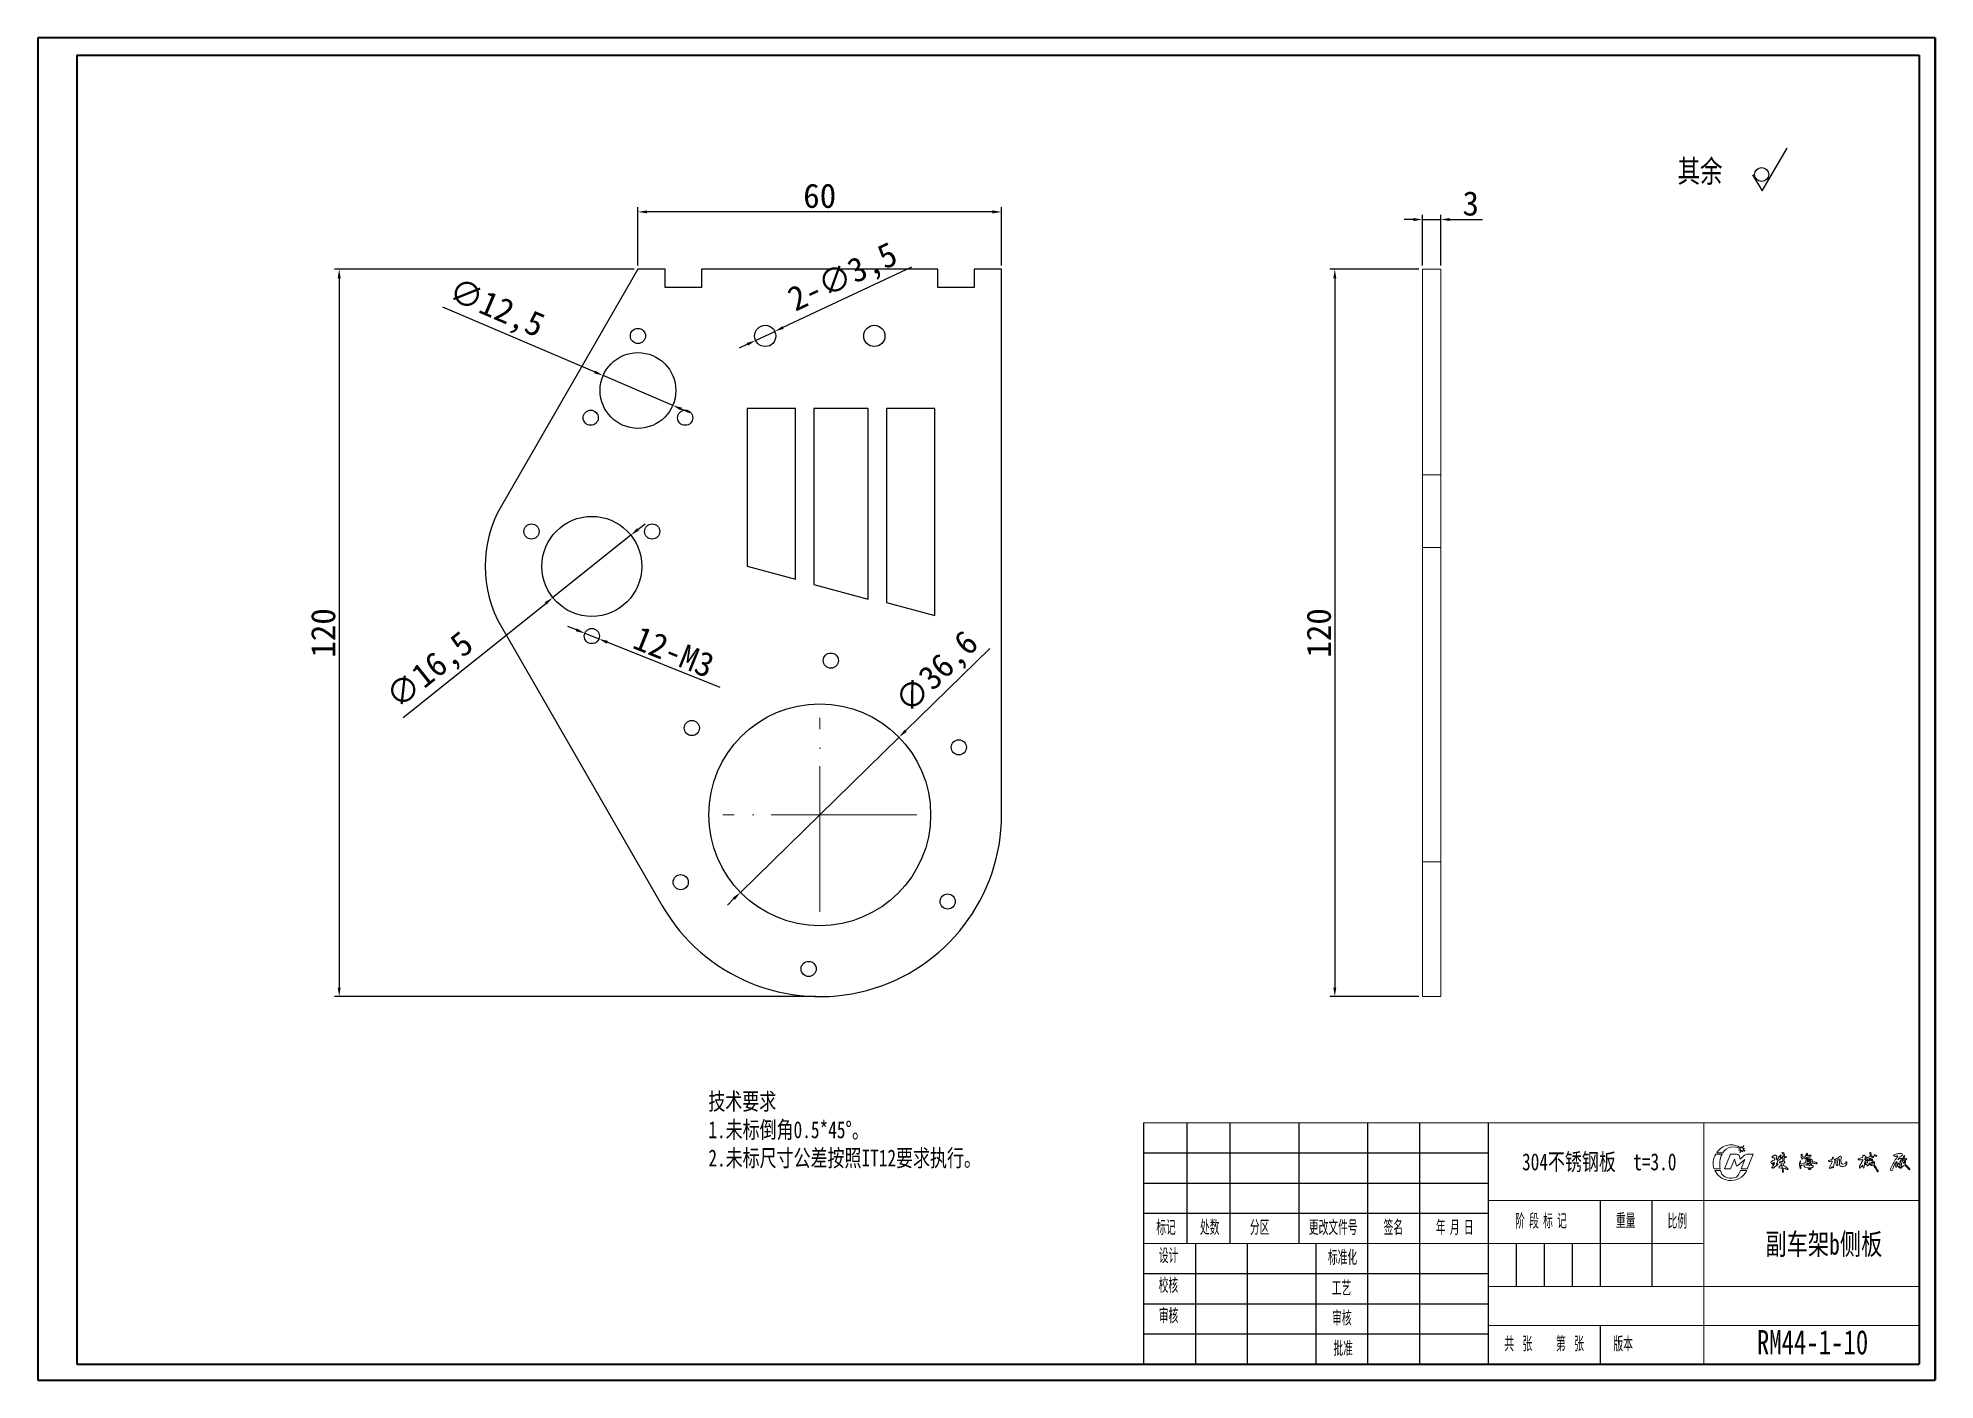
# Model space of a CAD drawing. Header units: millimetres. Extents: x 1637 to 1950, y -716 to -495.
import ezdxf

# ---------------------------------------------------------------- set-up
doc = ezdxf.new("R2010")
doc.units = ezdxf.units.MM
doc.header["$PDSIZE"] = -1
doc.linetypes.add('ACAD_ISO04W100', pattern=[30, 24, -3, 0, -3])
for name, color, linetype in [('10', 7, 'Continuous'), ('5', 7, 'Continuous'), ('9', 7, 'Continuous')]:
    doc.layers.add(name, color=color, linetype=linetype)
doc.layers.add('中心线', color=6, linetype='ACAD_ISO04W100', lineweight=0)
doc.layers.add('尺寸线', color=100, linetype='Continuous', lineweight=5)
doc.styles.add('SLDTEXTSTYLE1', font='TXT', dxfattribs={"width": 0.6, "bigfont": 'bigfont'})
doc.dimstyles.new('Annotative', dxfattribs={"dimscale": 0, "dimtxt": 2.5, "dimasz": 2.5, "dimexe": 1.25, "dimexo": 0.625, "dimtad": 1, "dimtxsty": 'Standard', "dimcen": 2.5, "dimadec": 0, "dimazin": 0, "dimtfac": 1, "dimtmove": 0, "dimatfit": 3, "dimfxl": 1, "dimarcsym": 0})

# ---------------------------------------------------------------- blocks, each defined once
blk = doc.blocks.new('*D204')
at = {"layer": 'Defpoints', "color": 0, "transparency": 16777216}
for p in [(1868.69, -524.73), (1865.69, -532.93), (1868.69, -532.93)]:
    blk.add_point(p, dxfattribs=at)
at = {"layer": '尺寸线', "color": 0, "lineweight": -2, "transparency": 16777216}
for p, q in [((1864.19, -524.73), (1862.69, -524.73)), ((1865.69, -532.31), (1865.69, -523.93)), ((1865.69, -524.73), (1868.69, -524.73)), ((1868.69, -532.31), (1868.69, -523.93)), ((1870.19, -524.73), (1875.61, -524.73))]:
    blk.add_line(p, q, dxfattribs=at)
at = {"layer": '尺寸线', "color": 0, "transparency": 16777216}
for points in [[(1864.19, -524.48), (1864.19, -524.98), (1865.69, -524.73)], [(1870.19, -524.48), (1870.19, -524.98), (1868.69, -524.73)]]:
    blk.add_solid(points, dxfattribs=at)
at = {"layer": '尺寸线', "color": 0, "transparency": 16777216, "insert": (1873.65, -522.11), "char_height": 4, "attachment_point": 5}
blk.add_mtext('3', dxfattribs=at)
blk = doc.blocks.new('*D206')
at = {"layer": 'Defpoints', "color": 0, "transparency": 16777216}
for p in [(1865.69, -532.93), (1851.22, -652.93), (1865.69, -652.93)]:
    blk.add_point(p, dxfattribs=at)
at = {"layer": '尺寸线', "color": 0, "lineweight": -2, "transparency": 16777216}
for p, q in [((1865.07, -532.93), (1850.42, -532.93)), ((1851.22, -534.43), (1851.22, -651.43)), ((1865.07, -652.93), (1850.42, -652.93))]:
    blk.add_line(p, q, dxfattribs=at)
at = {"layer": '尺寸线', "color": 0, "transparency": 16777216}
for points in [[(1850.97, -534.43), (1851.47, -534.43), (1851.22, -532.93)], [(1850.97, -651.43), (1851.47, -651.43), (1851.22, -652.93)]]:
    blk.add_solid(points, dxfattribs=at)
at = {"layer": '尺寸线', "color": 0, "transparency": 16777216, "insert": (1848.6, -592.93), "char_height": 4, "attachment_point": 5, "rotation": 90}
blk.add_mtext('120', dxfattribs=at)
blk = doc.blocks.new('*D224')
at = {"layer": 'Defpoints', "color": 0, "transparency": 16777216}
for p in [(1736.23, -523.47), (1736.23, -532.93), (1796.23, -532.93)]:
    blk.add_point(p, dxfattribs=at)
at = {"layer": '尺寸线', "color": 0, "lineweight": -2, "transparency": 16777216}
for p, q in [((1736.23, -532.31), (1736.23, -522.67)), ((1796.23, -532.31), (1796.23, -522.67)), ((1794.73, -523.47), (1737.73, -523.47))]:
    blk.add_line(p, q, dxfattribs=at)
at = {"layer": '尺寸线', "color": 0, "transparency": 16777216}
for points in [[(1737.73, -523.22), (1737.73, -523.72), (1736.23, -523.47)], [(1794.73, -523.22), (1794.73, -523.72), (1796.23, -523.47)]]:
    blk.add_solid(points, dxfattribs=at)
at = {"layer": '尺寸线', "color": 0, "transparency": 16777216, "insert": (1766.23, -520.84), "char_height": 4, "attachment_point": 5}
blk.add_mtext('60', dxfattribs=at)
blk = doc.blocks.new('*D223')
at = {"layer": 'Defpoints', "color": 0, "transparency": 16777216}
for p in [(1736.23, -532.93), (1686.94, -652.93), (1766.23, -652.93)]:
    blk.add_point(p, dxfattribs=at)
at = {"layer": '尺寸线', "color": 0, "lineweight": -2, "transparency": 16777216}
for p, q in [((1735.61, -532.93), (1686.14, -532.93)), ((1686.94, -534.43), (1686.94, -651.43)), ((1765.61, -652.93), (1686.14, -652.93))]:
    blk.add_line(p, q, dxfattribs=at)
at = {"layer": '尺寸线', "color": 0, "transparency": 16777216}
for points in [[(1686.69, -534.43), (1687.19, -534.43), (1686.94, -532.93)], [(1686.69, -651.43), (1687.19, -651.43), (1686.94, -652.93)]]:
    blk.add_solid(points, dxfattribs=at)
at = {"layer": '尺寸线', "color": 0, "transparency": 16777216, "insert": (1684.32, -592.93), "char_height": 4, "attachment_point": 5, "rotation": 90}
blk.add_mtext('120', dxfattribs=at)
blk = doc.blocks.new('*D225')
at = {"layer": 'Defpoints', "color": 0, "transparency": 16777216}
for p in [(1755.65, -544.68), (1758.82, -543.19)]:
    blk.add_point(p, dxfattribs=at)
at = {"layer": '尺寸线', "color": 0, "lineweight": -2, "transparency": 16777216}
for p, q in [((1781.36, -532.57), (1760.17, -542.55)), ((1755.65, -544.68), (1758.82, -543.19)), ((1754.29, -545.32), (1752.94, -545.96))]:
    blk.add_line(p, q, dxfattribs=at)
at = {"layer": '尺寸线', "color": 0, "transparency": 16777216}
for points in [[(1754.19, -545.09), (1754.4, -545.54), (1755.65, -544.68)], [(1760.07, -542.32), (1760.28, -542.77), (1758.82, -543.19)]]:
    blk.add_solid(points, dxfattribs=at)
at = {"layer": '尺寸线', "color": 0, "transparency": 16777216, "insert": (1770.18, -534.56), "char_height": 4, "attachment_point": 5, "rotation": 25.2304}
blk.add_mtext('2-∅3,5', dxfattribs=at)
blk = doc.blocks.new('*D227')
at = {"layer": 'Defpoints', "color": 0, "transparency": 16777216}
for p in [(1727.47, -592.99), (1729.79, -593.92)]:
    blk.add_point(p, dxfattribs=at)
at = {"layer": '尺寸线', "color": 0, "lineweight": -2, "transparency": 16777216}
for p, q in [((1726.07, -592.43), (1724.68, -591.87)), ((1727.47, -592.99), (1729.79, -593.92)), ((1749.81, -601.96), (1731.18, -594.48))]:
    blk.add_line(p, q, dxfattribs=at)
at = {"layer": '尺寸线', "color": 0, "transparency": 16777216}
for points in [[(1726.17, -592.19), (1725.98, -592.66), (1727.47, -592.99)], [(1731.27, -594.24), (1731.08, -594.71), (1729.79, -593.92)]]:
    blk.add_solid(points, dxfattribs=at)
at = {"layer": '尺寸线', "color": 0, "transparency": 16777216, "insert": (1742.17, -596.06), "char_height": 4, "attachment_point": 5, "rotation": 338.1159}
blk.add_mtext('12-M3', dxfattribs=at)
blk = doc.blocks.new('*D229')
at = {"layer": 'Defpoints', "color": 0, "transparency": 16777216}
for p in [(1779.32, -610.14), (1753.15, -635.73)]:
    blk.add_point(p, dxfattribs=at)
at = {"layer": '尺寸线', "color": 0, "lineweight": -2, "transparency": 16777216}
for p, q in [((1794.28, -595.52), (1780.39, -609.09)), ((1753.15, -635.73), (1779.32, -610.14)), ((1752.08, -636.77), (1751, -637.82))]:
    blk.add_line(p, q, dxfattribs=at)
at = {"layer": '尺寸线', "color": 0, "transparency": 16777216}
for points in [[(1780.22, -608.91), (1780.57, -609.27), (1779.32, -610.14)], [(1751.9, -636.6), (1752.25, -636.95), (1753.15, -635.73)]]:
    blk.add_solid(points, dxfattribs=at)
at = {"layer": '尺寸线', "color": 0, "transparency": 16777216, "insert": (1785.8, -599.66), "char_height": 4, "attachment_point": 5, "rotation": 44.3524}
blk.add_mtext('∅36,6', dxfattribs=at)
blk = doc.blocks.new('*D237')
at = {"layer": 'Defpoints', "color": 0, "transparency": 16777216}
for p in [(1730.49, -550.47), (1741.98, -555.39)]:
    blk.add_point(p, dxfattribs=at)
at = {"layer": '尺寸线', "color": 0, "lineweight": -2, "transparency": 16777216}
for p, q in [((1703.98, -539.12), (1729.11, -549.88)), ((1741.98, -555.39), (1730.49, -550.47)), ((1743.36, -555.98), (1744.74, -556.57))]:
    blk.add_line(p, q, dxfattribs=at)
at = {"layer": '尺寸线', "color": 0, "transparency": 16777216}
for points in [[(1729.21, -549.65), (1729.01, -550.11), (1730.49, -550.47)], [(1743.46, -555.75), (1743.26, -556.21), (1741.98, -555.39)]]:
    blk.add_solid(points, dxfattribs=at)
at = {"layer": '尺寸线', "color": 0, "transparency": 16777216, "insert": (1712.77, -539.67), "char_height": 4, "attachment_point": 5, "rotation": 336.8233}
blk.add_mtext('∅12,5', dxfattribs=at)
blk = doc.blocks.new('*D236')
at = {"layer": 'Defpoints', "color": 0, "transparency": 16777216}
for p in [(1735.07, -576.8), (1722.19, -587.11)]:
    blk.add_point(p, dxfattribs=at)
at = {"layer": '尺寸线', "color": 0, "lineweight": -2, "transparency": 16777216}
for p, q in [((1736.24, -575.86), (1737.41, -574.92)), ((1735.07, -576.8), (1722.19, -587.11)), ((1697.5, -606.87), (1721.01, -588.05))]:
    blk.add_line(p, q, dxfattribs=at)
at = {"layer": '尺寸线', "color": 0, "transparency": 16777216}
for points in [[(1736.08, -575.66), (1736.39, -576.05), (1735.07, -576.8)], [(1720.86, -587.85), (1721.17, -588.24), (1722.19, -587.11)]]:
    blk.add_solid(points, dxfattribs=at)
at = {"layer": '尺寸线', "color": 0, "transparency": 16777216, "insert": (1702.12, -599.38), "char_height": 4, "attachment_point": 5, "rotation": 38.68}
blk.add_mtext('∅16,5', dxfattribs=at)

msp = doc.modelspace()

# ---------------------------------------------------------------- linework, layer by layer
for p, q in [((1921.732, -520.001), (1925.882, -512.945)), ((1920.167, -517.341), (1921.732, -520.001))]:
    msp.add_line(p, q)
at = {"color": 7, "linetype": 'Continuous', "lineweight": 25}
for p, q in [((1736.234, -532.933), (1713.706, -571.952)), ((1740.734, -532.933), (1736.234, -532.933)), ((1740.734, -535.933), (1740.734, -532.933)), ((1746.734, -532.933), (1746.734, -535.933)), ((1785.734, -532.933), (1746.734, -532.933)), ((1785.734, -535.933), (1785.734, -532.933)), ((1791.734, -532.933), (1791.734, -535.933)), ((1796.234, -532.933), (1791.734, -532.933)), ((1796.234, -622.933), (1796.234, -532.933)), ((1746.734, -535.933), (1740.734, -535.933)), ((1791.734, -535.933), (1785.734, -535.933)), ((1762.234, -555.933), (1754.234, -555.933)), ((1754.234, -555.933), (1754.234, -581.933)), ((1762.234, -584.076), (1762.234, -555.933)), ((1774.234, -555.933), (1765.234, -555.933)), ((1765.234, -555.933), (1765.234, -584.933)), ((1774.234, -587.344), (1774.234, -555.933)), ((1785.234, -555.933), (1777.234, -555.933)), ((1777.234, -555.933), (1777.234, -587.933)), ((1785.234, -590.076), (1785.234, -555.933)), ((1754.234, -581.933), (1762.234, -584.076)), ((1765.234, -584.933), (1774.234, -587.344)), ((1777.234, -587.933), (1785.234, -590.076)), ((1713.706, -591.952), (1740.253, -637.933))]:
    msp.add_line(p, q, dxfattribs=at)
at = {"color": 7, "linetype": 'Continuous', "lineweight": 15}
for p, q in [((1865.694, -532.933), (1868.694, -532.933)), ((1865.694, -532.933), (1865.694, -566.844)), ((1868.694, -532.933), (1868.694, -566.844)), ((1868.694, -566.844), (1865.694, -566.844)), ((1865.694, -566.844), (1865.694, -578.861)), ((1868.694, -578.861), (1868.694, -566.844)), ((1865.694, -578.861), (1868.694, -578.861)), ((1865.694, -578.861), (1865.694, -630.697)), ((1868.694, -578.861), (1868.694, -630.697)), ((1868.694, -630.697), (1865.694, -630.697)), ((1865.694, -630.697), (1865.694, -652.933)), ((1868.694, -652.933), (1868.694, -630.697)), ((1865.694, -652.933), (1868.694, -652.933))]:
    msp.add_line(p, q, dxfattribs=at)
msp.add_circle((1921.653, -517.301), 1.158)
at = {"color": 7, "linetype": 'Continuous', "lineweight": 25}
for centre, radius in [((1736.234, -543.933), 1.25), ((1757.234, -543.933), 1.75), ((1775.234, -543.933), 1.75), ((1736.234, -552.933), 6.25), ((1728.44, -557.433), 1.25), ((1744.028, -557.433), 1.25), ((1718.667, -576.202), 1.25), ((1728.626, -581.952), 8.25), ((1738.585, -576.202), 1.25), ((1728.626, -593.452), 1.25), ((1768.071, -597.499), 1.25), ((1766.234, -622.933), 18.3), ((1745.126, -608.625), 1.25), ((1789.179, -611.806), 1.25), ((1743.289, -634.059), 1.25), ((1787.342, -637.24), 1.25), ((1764.397, -648.366), 1.25)]:
    msp.add_circle(centre, radius, dxfattribs=at)
for centre, radius, start, end in [((1731.027, -581.952), 20, 150, 210), ((1766.234, -622.933), 30, 210, 0)]:
    msp.add_arc(centre, radius, start, end, dxfattribs=at)
at = {"layer": '10', "color": 7, "lineweight": 15}
for p, q in [((1912.088, -673.749), (1912.088, -693.653)), ((1876.546, -686.545), (1947.63, -686.545)), ((1819.678, -693.653), (1912.088, -693.653)), ((1912.088, -693.653), (1912.088, -713.557)), ((1876.546, -700.762), (1947.63, -700.762)), ((1876.546, -707.172), (1947.63, -707.172))]:
    msp.add_line(p, q, dxfattribs=at)
at = {"layer": '5', "color": 7, "lineweight": 15}
for p, q in [((1819.678, -673.749), (1947.63, -673.749)), ((1819.678, -673.749), (1947.63, -673.749)), ((1914.079, -678.931), (1915.111, -678.931)), ((1915.234, -678.691), (1914.236, -678.69)), ((1915.523, -681.346), (1916.512, -678.943)), ((1916.512, -678.943), (1917.523, -678.943)), ((1917.918, -678.222), (1918.144, -678.072)), ((1918.199, -678.24), (1917.924, -678.24)), ((1917.998, -679.263), (1918.131, -679.735)), ((1918.045, -678.626), (1918.199, -678.24)), ((1918.339, -678.311), (1918.061, -678.636)), ((1918.131, -679.735), (1918.805, -679.103)), ((1918.221, -677.912), (1918.249, -677.701)), ((1918.295, -677.692), (1918.415, -677.894)), ((1918.466, -678.53), (1918.339, -678.311)), ((1918.415, -677.894), (1918.719, -677.517)), ((1918.514, -678.294), (1918.512, -678.518)), ((1918.839, -678.408), (1918.514, -678.294)), ((1918.735, -677.527), (1918.551, -677.959)), ((1918.551, -677.959), (1918.79, -677.965)), ((1918.795, -677.983), (1918.615, -678.118)), ((1918.615, -678.118), (1918.865, -678.368)), ((1919.249, -678.943), (1920.25, -678.943)), ((1920.25, -678.943), (1919.253, -681.353)), ((1928.17, -678.954), (1928.23, -678.921)), ((1928.23, -678.921), (1928.293, -678.952)), ((1929.064, -679.118), (1929.054, -679.189)), ((1929.177, -679.022), (1929.064, -679.118)), ((1929.119, -678.752), (1929.19, -678.765)), ((1938.355, -679.345), (1938.361, -679.184)), ((1939.491, -678.727), (1939.512, -678.664)), ((1939.524, -678.796), (1939.491, -678.727)), ((1939.557, -679.029), (1939.524, -678.796)), ((1939.762, -679.256), (1939.816, -679.307)), ((1940.246, -679.017), (1940.213, -679.089)), ((1940.213, -679.089), (1940.27, -679.154)), ((1940.683, -679.207), (1940.654, -679.129)), ((1945.248, -679.171), (1945.295, -679.232)), ((1914.83, -681.345), (1913.808, -681.349)), ((1913.951, -681.613), (1914.87, -681.613)), ((1916.516, -681.346), (1915.523, -681.346)), ((1917.188, -679.758), (1916.516, -681.346)), ((1917.476, -680.844), (1917.188, -679.758)), ((1917.687, -680.844), (1917.476, -680.844)), ((1918.884, -679.79), (1917.687, -680.844)), ((1918.181, -681.613), (1919.191, -681.613)), ((1918.256, -681.353), (1918.884, -679.79)), ((1919.253, -681.353), (1918.256, -681.353)), ((1923.317, -681.204), (1923.337, -681.141)), ((1923.547, -680.342), (1923.518, -680.38)), ((1923.649, -680.507), (1923.605, -680.65)), ((1923.638, -680.744), (1923.754, -680.401)), ((1923.722, -679.91), (1923.784, -679.873)), ((1923.817, -679.578), (1923.756, -679.545)), ((1924.174, -679.861), (1924.241, -679.87)), ((1924.188, -680.539), (1924.234, -680.484)), ((1924.234, -680.484), (1924.306, -680.492)), ((1924.558, -681.206), (1924.511, -681.154)), ((1924.587, -680.338), (1924.582, -680.271)), ((1924.652, -680.362), (1924.587, -680.338)), ((1924.684, -679.443), (1924.712, -679.5)), ((1925.023, -680.404), (1924.982, -680.36)), ((1924.996, -680.866), (1925.015, -681.173)), ((1925.04, -680.789), (1925.04, -680.739)), ((1925.064, -681.317), (1925.04, -680.789)), ((1925.116, -681.868), (1925.079, -681.813)), ((1925.167, -679.578), (1925.104, -679.551)), ((1925.25, -681.787), (1925.247, -681.851)), ((1925.462, -679.495), (1925.399, -679.524)), ((1926.006, -681.375), (1925.98, -681.429)), ((1928.017, -680.047), (1928.067, -680.017)), ((1928.079, -681.314), (1928.021, -681.306)), ((1928.077, -680.837), (1928.07, -680.905)), ((1928.135, -680.798), (1928.077, -680.837)), ((1928.122, -681.26), (1928.079, -681.314)), ((1928.662, -680.752), (1928.617, -680.706)), ((1928.662, -680.825), (1928.662, -680.752)), ((1929.101, -680.218), (1929.125, -680.248)), ((1929.253, -679.746), (1929.143, -680.172)), ((1929.185, -680.746), (1929.223, -680.69)), ((1929.219, -679.534), (1929.201, -679.48)), ((1929.246, -680.542), (1929.295, -680.509)), ((1929.254, -680.027), (1929.293, -679.839)), ((1929.379, -679.991), (1929.295, -680.051)), ((1929.331, -680.077), (1929.373, -680.045)), ((1929.401, -680.042), (1929.43, -680.067)), ((1929.409, -681.403), (1929.411, -681.338)), ((1929.677, -680.231), (1929.653, -680.384)), ((1929.7, -680.475), (1929.743, -680.134)), ((1929.912, -681.132), (1929.851, -681.152)), ((1930.148, -681.033), (1930.123, -681.1)), ((1930.162, -680.846), (1930.193, -680.897)), ((1930.786, -680.396), (1930.777, -680.468)), ((1932.688, -680.094), (1932.649, -680.055)), ((1933.042, -680.094), (1932.951, -680.14)), ((1933.043, -681.251), (1932.984, -681.268)), ((1933.265, -680.084), (1933.205, -680.047)), ((1933.315, -681.006), (1933.25, -681.005)), ((1933.277, -680.172), (1933.265, -680.084)), ((1933.331, -681.096), (1933.315, -681.006)), ((1933.342, -679.469), (1933.36, -679.394)), ((1933.36, -679.394), (1933.433, -679.394)), ((1933.482, -681.135), (1933.412, -681.172)), ((1933.696, -679.804), (1933.758, -679.867)), ((1933.915, -679.702), (1933.899, -679.778)), ((1934.024, -680.769), (1934.099, -680.776)), ((1934.247, -679.883), (1934.286, -679.816)), ((1934.397, -679.704), (1934.448, -679.739)), ((1937.968, -681.157), (1937.91, -681.213)), ((1938.359, -680.85), (1938.348, -680.776)), ((1938.499, -681.178), (1938.457, -681.232)), ((1938.7, -679.836), (1938.76, -679.861)), ((1938.808, -680.096), (1938.755, -680.113)), ((1938.885, -679.403), (1938.883, -679.47)), ((1939.11, -679.794), (1938.922, -679.991)), ((1939.051, -680.66), (1938.987, -680.623)), ((1939.127, -680.839), (1939.056, -680.824)), ((1939.091, -680.037), (1939.198, -679.924)), ((1939.491, -679.612), (1939.304, -679.668)), ((1939.471, -679.761), (1939.571, -679.745)), ((1939.492, -680.431), (1939.477, -680.361)), ((1939.483, -680.013), (1939.483, -679.953)), ((1939.855, -679.551), (1939.491, -679.612)), ((1939.578, -680.632), (1939.519, -680.668)), ((1939.696, -680.504), (1939.578, -680.632)), ((1939.588, -679.748), (1939.65, -679.808)), ((1939.663, -680.661), (1939.782, -680.638)), ((1939.741, -680.288), (1939.729, -680.304)), ((1939.733, -679.972), (1939.812, -679.95)), ((1940.036, -680.182), (1940.046, -680.259)), ((1940.046, -680.259), (1940.112, -680.317)), ((1940.164, -680.11), (1940.232, -680.128)), ((1940.249, -680.492), (1940.21, -680.554)), ((1940.881, -681.846), (1940.81, -681.865)), ((1944.015, -680.27), (1943.995, -680.214)), ((1944.003, -680.779), (1944.016, -680.705)), ((1944.1, -680.898), (1944.003, -680.779)), ((1944.144, -679.782), (1944.216, -679.794)), ((1944.395, -680.898), (1944.337, -680.948)), ((1944.488, -680.043), (1944.455, -680.124)), ((1945.004, -680.04), (1944.929, -680.037)), ((1945.106, -679.647), (1945.077, -679.725)), ((1945.077, -679.725), (1945.104, -679.78)), ((1945.547, -679.668), (1945.601, -679.727))]:
    msp.add_line(p, q, dxfattribs=at)
for centre, radius, start, end in [((1916.48, -680.425), 2.828, 148.10678, 199.0712), ((1916.591, -680.155), 2.773, 53.99854, 148.11308), ((1918.166, -680.511), 3.439, 152.64769, 194.03749), ((1916.991, -679.801), 2.078, 56.30183, 147.72417), ((1917.557, -679.405), 0.463, 17.84837, 94.25997), ((1917.924, -678.23), 0.00984, 123.59808, 270), ((1918.054, -678.63), 0.00984, 158.25924, 319.48501), ((1918.274, -677.704), 0.0246, 30.5695, 172.24527), ((1918.487, -678.518), 0.0246, 210.0475, 359.33925), ((1918.726, -677.523), 0.00984, 336.84757, 141.15035), ((1918.79, -677.975), 0.00984, 306.89987, 88.42974), ((1919.307, -679.795), 0.854, 93.88116, 125.93911), ((1918.847, -678.385), 0.0246, 250.62338, 44.9943), ((1923.561, -679.325), 0.0949, 90.16643, 177.15274), ((1923.755, -679.357), 0.232, 95.00357, 146.77594), ((1923.857, -679.228), 0.159, 40.56591, 139.98771), ((1923.54, -680.005), 0.983, 55.36323, 63.54781), ((1924.804, -678.891), 0.769, 203.40216, 213.911), ((1925.183, -679.751), 0.773, 131.13318, 152.18921), ((1924.794, -679.188), 0.121, 71.26752, 170.74483), ((1924.111, -678.808), 0.81, 321.3255, 331.19696), ((1924.746, -679.128), 0.102, 316.66988, 32.3132), ((1925.062, -678.729), 0.0919, 66.69586, 147.69693), ((1924.966, -678.821), 0.143, 25.63936, 82.80869), ((1924.414, -679.174), 0.797, 356.13915, 31.29985), ((1925.088, -678.913), 0.269, 12.6009, 87.89792), ((1925.063, -679.254), 0.148, 288.53917, 10.41098), ((1924.897, -679.083), 0.508, 346.7386, 26.84101), ((1925.559, -679.231), 0.171, 169.41921, 216.93768), ((1928.484, -679.074), 0.337, 159.05098, 196.84599), ((1929.183, -679.141), 1.022, 181.72603, 206.7303), ((1928.424, -678.953), 0.131, 179.85433, 247.00262), ((1927.826, -679.401), 0.638, 4.16649, 30.95386), ((1929.516, -679.636), 0.778, 144.34957, 170.68907), ((1924.486, -676.721), 5.039, 330.76649, 333.99261), ((1925.361, -676.687), 4.288, 328.44852, 331.21479), ((1929.16, -679.01), 0.209, 239.46341, 298.59173), ((1929.044, -678.858), 0.211, 309.16772, 348.94294), ((1927.812, -679.474), 1.551, 21.79876, 27.21515), ((1929.269, -678.981), 0.212, 267.65225, 307.84646), ((1929.599, -679.883), 0.761, 94.04097, 105.21873), ((1929.917, -680.483), 1.409, 99.23738, 105.30645), ((1929.68, -679.233), 0.141, 29.98959, 85.48529), ((1929.377, -679.023), 0.447, 315.36404, 341.91805), ((1934.646, -679.432), 0.17, 345.38413, 144.80873), ((1938.56, -679.303), 0.232, 92.38317, 148.90354), ((1938.429, -679.306), 0.264, 29.05936, 62.6982), ((1938.184, -679.879), 0.847, 34.18843, 55.84857), ((1939.545, -678.764), 0.105, 21.32184, 108.17619), ((1941.434, -678.853), 1.885, 185.35467, 190.09043), ((1939.452, -679.247), 0.141, 323.57903, 26.99106), ((1939.174, -678.996), 0.541, 356.92747, 29.94288), ((1940.837, -678.912), 1.129, 185.74219, 197.75807), ((1939.742, -678.869), 0.443, 279.60894, 299.35701), ((1940.006, -679.446), 0.195, 35.28434, 103.784), ((1940.305, -679.605), 0.591, 53.71884, 95.69989), ((1940.706, -678.732), 0.607, 224.06332, 255.8517), ((1940.483, -679.112), 0.221, 289.88514, 334.75238), ((1944.424, -680.754), 1.918, 103.38514, 121.96981), ((1943.62, -678.997), 0.249, 211.526, 265.05364), ((1943.783, -678.824), 0.459, 246.3551, 266.49125), ((1944.025, -679.918), 0.691, 93.92541, 113.05638), ((1944.038, -679.398), 0.179, 57.68166, 109.54099), ((1944.435, -680.183), 1.373, 86.6853, 109.38389), ((1944.843, -680.006), 1.039, 133.02447, 141.47338), ((1944.568, -679.303), 0.493, 59.89747, 96.25219), ((1944.307, -678.753), 0.604, 291.36547, 320.75735), ((1944.715, -678.993), 0.155, 292.93388, 49.26034), ((1945.259, -679.352), 0.182, 93.49946, 166.2315), ((1944.78, -679.148), 0.522, 317.14152, 350.82555), ((1916.503, -680.463), 2.799, 204.25819, 263.22268), ((1916.283, -681.412), 1.427, 188.07778, 239.36943), ((1916.625, -680.47), 2.81, 260.74299, 335.98713), ((1915.836, -680.869), 2.46, 312.06403, 342.41098), ((1923.393, -680.288), 0.214, 111.73471, 250.43201), ((1922.82, -678.967), 1.226, 293.74076, 304.37866), ((1923.51, -680.117), 1.105, 259.91518, 270.87813), ((1923.016, -681.128), 0.707, 52.03613, 64.44068), ((1925.323, -682.576), 2.45, 135.77997, 144.14487), ((1923.557, -679.507), 0.208, 115.88205, 173.9154), ((1923.528, -679.225), 0.315, 235.55963, 273.09561), ((1924.392, -679.541), 1.394, 227.57647, 233.63482), ((1923.753, -680.357), 0.448, 94.00789, 122.49705), ((1923.601, -680.392), 0.0834, 171.39316, 285.58996), ((1923.507, -680.947), 0.275, 274.20871, 318.69402), ((1923.663, -679.118), 0.437, 254.45682, 282.35154), ((1923.611, -680.375), 0.0718, 67.96471, 152.63215), ((1923.579, -680.642), 0.0265, 236.67345, 342.78491), ((1923.329, -680.649), 0.323, 317.34984, 342.87309), ((1923.624, -680.499), 0.0265, 342.78491, 91.18323), ((1923.538, -679.923), 0.398, 284.42988, 294.48738), ((1923.706, -680.321), 0.036, 338.4925, 93.47325), ((1924.562, -681.77), 1.064, 123.39982, 142.88236), ((1923.683, -680.382), 0.0734, 345.40153, 40.67624), ((1923.403, -679.736), 0.404, 340.21454, 1.49825), ((1923.482, -679.631), 0.339, 343.75878, 9.03261), ((1922.859, -678.999), 2.19, 300.69424, 306.31765), ((1923.779, -680.327), 0.404, 317.22654, 337.38014), ((1924.089, -680.493), 0.109, 262.75607, 335.03996), ((1924.719, -679.616), 0.598, 170.36434, 204.19773), ((1923.886, -679.369), 0.285, 328.87571, 9.96208), ((1923.907, -680.286), 0.314, 321.28638, 0.14287), ((1924.736, -681.34), 0.818, 125.14715, 135.17814), ((1924.344, -680.257), 0.126, 96.06335, 192.77441), ((1923.888, -679.678), 0.402, 331.4243, 351.08691), ((1924.216, -680.566), 0.117, 295.09104, 39.4683), ((1924.466, -679.81), 0.194, 117.42123, 158.79048), ((1924.505, -680.132), 0.23, 90.76751, 143.3679), ((1924.187, -680.074), 0.155, 338.26911, 30.74864), ((1924.559, -679.67), 0.185, 126.9119, 170.0414), ((1923.56, -679.098), 0.984, 334.47962, 342.72974), ((1924.271, -679.391), 0.56, 294.24208, 316.26159), ((1923.806, -680.935), 0.738, 342.7667, 353.93769), ((1924.658, -681.055), 0.125, 96.00648, 160.44021), ((1924.76, -680.337), 0.892, 256.86891, 284.61724), ((1924.831, -680.557), 0.379, 99.81165, 131.03223), ((1923.661, -679.962), 1.38, 315.43317, 324.4382), ((1924.815, -680.122), 0.291, 235.83347, 305.07277), ((1925.4, -680.494), 1.018, 127.31067, 135.32762), ((1925.091, -679.553), 0.421, 145.51709, 164.82413), ((1924.939, -679.936), 0.491, 93.20974, 117.52757), ((1924.861, -680.277), 0.133, 72.56929, 135.4047), ((1924.656, -679.342), 0.365, 290.38055, 312.91964), ((1929.172, -684.341), 5.661, 138.66815, 140.81882), ((1924.911, -679.925), 0.226, 267.43343, 338.97668), ((1924.93, -679.328), 0.283, 264.95169, 308.03305), ((1925.072, -679.661), 0.269, 81.92744, 126.67163), ((1924.678, -680.352), 0.349, 314.20692, 351.58046), ((1924.875, -680.748), 0.0915, 312.80177, 359.72413), ((1924.97, -680.808), 0.0334, 191.77564, 274.76943), ((1925.005, -680.76), 0.0402, 30.37273, 163.99607), ((1924.969, -680.868), 0.0265, 3.57579, 82.82114), ((1924.988, -681.174), 0.0265, 264.40984, 3.57579), ((1922.564, -681.644), 2.521, 356.16, 7.45446), ((1925.14, -681.538), 0.331, 265.92367, 288.99747), ((1929.493, -680.594), 4.411, 169.54971, 172.32807), ((1924.509, -679.653), 0.662, 347.61238, 6.50537), ((1925.63, -681.414), 0.417, 152.93266, 192.2151), ((1925.434, -681.677), 0.215, 170.8204, 210.91739), ((1924.622, -681.574), 0.605, 353.48882, 6.8611), ((1925.309, -681.356), 0.141, 53.29979, 111.01202), ((1925.718, -680.703), 0.448, 166.95309, 194.40932), ((1923.621, -679.87), 1.816, 336.20184, 340.66322), ((1925.957, -679.919), 1.12, 233.13321, 244.16571), ((1925.642, -679.984), 0.311, 159.46151, 185.23184), ((1925.832, -679.583), 0.659, 220.65354, 233.05021), ((1925.474, -680.448), 0.141, 130.87673, 189.16745), ((1926.463, -679.928), 1.115, 166.56195, 177.22767), ((1925.768, -679.649), 0.389, 161.24927, 183.02782), ((1925.304, -680.174), 0.185, 294.8967, 339.12946), ((1925.281, -681.776), 0.545, 40.42099, 78.10447), ((1925.529, -678.897), 0.45, 256.37479, 283.87397), ((1923.877, -680.671), 1.657, 15.08818, 19.81229), ((1925.501, -679.091), 0.407, 264.49128, 284.4301), ((1924.477, -682.664), 2.001, 40.12015, 60.26806), ((1923.917, -677.036), 2.973, 304.54577, 308.42677), ((1925.666, -679.491), 0.16, 52.06811, 100.59966), ((1925.841, -681.262), 0.217, 227.82776, 309.58112), ((1928.233, -680.648), 0.363, 172.67696, 206.24608), ((1926.442, -680.228), 1.479, 345.35926, 353.68154), ((1930.307, -680.522), 2.417, 186.8083, 198.94544), ((1928.404, -680.509), 0.506, 150.43685, 166.48195), ((1927.084, -679.927), 0.94, 339.33731, 352.68595), ((1928.367, -680.45), 0.348, 165.44538, 199.15041), ((1927.613, -680.142), 0.472, 332.22312, 15.46446), ((1927.456, -677.441), 3.177, 280.54822, 288.24676), ((1927.33, -681.194), 0.794, 355.24294, 21.39194), ((1928.02, -679.139), 1.663, 273.97991, 278.85581), ((1930.21, -678.917), 2.057, 199.4082, 203.32193), ((1928.557, -681.241), 0.538, 83.52515, 121.48032), ((1928.145, -679.408), 0.368, 298.71089, 345.13535), ((1928.332, -679.649), 0.818, 278.35182, 308.34024), ((1929.403, -679.184), 0.957, 190.29648, 199.45662), ((1928.861, -680.85), 0.2, 172.86773, 253.42089), ((1927.578, -679.924), 1.24, 13.13159, 19.52313), ((1928.869, -679.561), 0.116, 224.4428, 331.22424), ((1928.334, -683.052), 2.064, 70.91261, 76.87081), ((1928.585, -680.095), 0.32, 322.56195, 347.73017), ((1929.486, -680.407), 0.635, 144.60088, 157.4718), ((1929.041, -680.618), 0.11, 147.82, 225.32738), ((1929.519, -681.906), 1.463, 91.09513, 113.0134), ((1929.379, -679.362), 1.397, 252.69997, 262.0361), ((1928.572, -679.812), 0.456, 330.18511, 347.99972), ((1929.102, -679.659), 0.138, 102.74047, 162.33987), ((1929.284, -680.596), 0.575, 241.49331, 269.79703), ((1930.552, -680.695), 1.725, 143.38742, 152.8231), ((1929.175, -679.613), 0.136, 78.85274, 139.1547), ((1929.426, -680.472), 0.412, 133.38991, 142.03165), ((1929.205, -679.903), 0.354, 256.87561, 276.74517), ((1928.336, -679.267), 0.923, 334.36531, 343.16404), ((1929.701, -680.686), 0.478, 162.46075, 180.49175), ((1929.261, -680.192), 0.064, 257.35369, 8.59842), ((1929.703, -679.981), 0.508, 135.77568, 152.49696), ((1929.28, -680.029), 0.0262, 174.36274, 305.45423), ((1929.484, -682.294), 1.141, 82.33881, 100.222), ((1929.388, -679.901), 0.113, 132.13492, 147.01586), ((1929.178, -680.821), 0.333, 30.60002, 69.33977), ((1929.42, -679.925), 0.152, 87.96358, 135.13708), ((1929.347, -680.098), 0.0262, 128.13944, 185.70466), ((1929.886, -680.122), 0.565, 177.83307, 186.1836), ((1931.03, -680.532), 1.918, 145.28134, 151.83317), ((1929.389, -680.065), 0.0262, 62.84712, 128.13944), ((1929.283, -679.829), 0.188, 300.7695, 314.15184), ((1929.53, -681.336), 0.139, 208.77301, 271.37545), ((1929.53, -681.684), 0.366, 86.44899, 109.08666), ((1929.799, -680.642), 0.78, 110.46738, 119.5821), ((1926.255, -679.844), 3.309, 343.36215, 345.88869), ((1929.561, -680.63), 0.211, 230.0997, 288.7629), ((1928.998, -678.868), 1, 295.31345, 303.35768), ((1930.027, -679.607), 0.753, 217.59684, 226.2384), ((1929.39, -679.275), 0.177, 291.27437, 335.76256), ((1929.336, -679.664), 0.794, 281.26614, 291.01765), ((1929.603, -680.102), 0.108, 206.74106, 293.2294), ((1929.619, -680.006), 0.132, 358.35224, 134.77651), ((1929.571, -681.281), 0.198, 259.12262, 341.84204), ((1929.662, -679.901), 0.228, 48.73299, 120.01574), ((1929.601, -679.023), 0.329, 261.14893, 286.60528), ((1929.542, -681.213), 0.106, 275.85777, 27.63047), ((1929.628, -680.38), 0.0262, 255.96963, 351.74296), ((1929.563, -680.732), 0.118, 304.08962, 16.85772), ((1929.651, -680.227), 0.0262, 351.74296, 101.99256), ((1929.157, -680.529), 0.546, 341.9753, 5.65657), ((1929.382, -680.047), 0.371, 346.49377, 5.8595), ((1929.538, -681.118), 0.315, 314.57212, 353.66859), ((1929.667, -680.035), 0.338, 28.24187, 64.4197), ((1930.59, -680.716), 0.706, 155.57345, 184.64559), ((1930.007, -680.602), 0.209, 234.80046, 273.26907), ((1929.962, -680.759), 0.377, 262.30006, 295.26022), ((1930.026, -680.632), 0.222, 74.17181, 110.67067), ((1929.893, -679.963), 0.114, 338.24435, 50.47087), ((1930.164, -680.065), 0.177, 160.09577, 229.41631), ((1929.895, -681.629), 0.828, 71.13597, 81.36517), ((1930.213, -679.156), 1.056, 261.08588, 268.85479), ((1930.172, -681.159), 0.746, 74.94063, 96.59662), ((1930.6, -681.107), 0.458, 152.8165, 170.71013), ((1929.714, -684.19), 4.007, 78.08665, 83.14928), ((1930.745, -679.518), 0.996, 247.66272, 259.89858), ((1930.52, -680.61), 0.341, 38.77309, 86.38804), ((1930.635, -680.218), 0.287, 256.86653, 299.54845), ((1932.752, -680.071), 0.103, 88.61056, 171.00204), ((1933.079, -678.626), 1.519, 255.08217, 265.17792), ((1932.12, -677.17), 2.869, 282.75949, 289.69337), ((1933.246, -681.133), 0.383, 142.60953, 185.5261), ((1934.01, -679.909), 1.703, 227.76456, 232.93961), ((1930.763, -679.479), 2.602, 326.89245, 332.27689), ((1932.526, -678.008), 2.149, 283.87896, 288.39849), ((1932.766, -680.807), 0.524, 301.92472, 337.74683), ((1932.149, -680.015), 1.139, 323.66249, 352.08888), ((1933.058, -679.571), 0.301, 275.53426, 19.80089), ((1933.412, -681.091), 0.0806, 183.7166, 270.64392), ((1933.081, -679.727), 0.485, 8.57633, 43.3212), ((1932.923, -680.872), 0.618, 334.88556, 4.48875), ((1935.312, -680.84), 1.773, 174.6877, 179.49849), ((1935.04, -680.984), 1.525, 150.74152, 168.3445), ((1933.759, -679.61), 0.204, 192.53939, 251.94565), ((1934.001, -680.131), 0.311, 157.77031, 200.13057), ((1933.514, -679.872), 0.245, 324.71284, 1.10896), ((1934.383, -680.436), 0.489, 176.21977, 222.91089), ((1930.367, -679.994), 3.552, 353.37041, 358.4457), ((1933.031, -679.985), 0.892, 353.22326, 13.37655), ((1934.193, -680.075), 0.465, 97.62492, 126.71996), ((1933.967, -680.547), 0.264, 299.96091, 333.97474), ((1934.045, -679.393), 0.237, 291.38328, 329.59079), ((1934.775, -680.316), 0.594, 168.09333, 190.89099), ((1937.245, -680.382), 3.053, 180.85757, 185.26996), ((1929.967, -679.314), 4.317, 348.24412, 352.41924), ((1933.715, -678.662), 1.005, 302.1333, 311.08782), ((1933.778, -679.205), 0.795, 309.7516, 321.08318), ((1935.771, -681.436), 2.452, 121.01497, 124.68213), ((1932.893, -680.051), 1.586, 359.98446, 11.3371), ((1937.257, -680.129), 2.779, 178.38568, 183.24953), ((1932.311, -680.495), 2.182, 1.34932, 5.47816), ((1935.121, -680.513), 0.633, 173.7747, 209.46668), ((1934.046, -681.558), 0.902, 44.49478, 54.49986), ((1934.979, -679.762), 1.199, 256.03282, 286.0682), ((1937.292, -679.98), 2.556, 171.97534, 186.07816), ((1934.365, -680.439), 0.428, 5.2333, 26.02074), ((1934.093, -679.318), 0.735, 335.38476, 347.64566), ((1934.901, -680.401), 0.109, 179.65304, 263.12671), ((1935.013, -680.382), 0.178, 225.36565, 276.03531), ((1935.104, -679.79), 0.773, 264.62119, 299.72766), ((1935.158, -680.366), 0.569, 285.56644, 4.42241), ((1935.387, -680.312), 0.18, 304.03292, 19.3571), ((1935.705, -680.366), 0.186, 97.374, 142.60412), ((1935.58, -680.291), 0.149, 348.07803, 47.47698), ((1937.712, -679.749), 0.118, 164.68104, 236.53228), ((1936.976, -677.176), 2.617, 283.75338, 299.43994), ((1937.813, -679.497), 0.388, 244.58666, 279.90362), ((1938.47, -681.041), 0.699, 168.75715, 188.62986), ((1937.961, -680.953), 0.265, 226.63108, 258.92644), ((1938.218, -681.134), 0.49, 133.79354, 152.12619), ((1941.56, -682.855), 4.226, 146.2824, 150.59117), ((1937.964, -679.182), 0.702, 263.10676, 289.05182), ((1938.46, -681.358), 0.531, 132.11322, 157.7573), ((1936.322, -679.509), 1.992, 329.85284, 336.70089), ((1938.036, -680.728), 0.245, 285.90802, 322.94314), ((1940.791, -681.598), 2.942, 146.00988, 153.76073), ((1938.173, -679.52), 0.326, 273.57476, 301.33654), ((1938.402, -680.956), 0.189, 106.80552, 154.70226), ((1938.185, -679.295), 0.177, 295.73802, 343.67734), ((1938.213, -679.883), 0.155, 333.32896, 33.04183), ((1938.9, -680.945), 0.549, 170.09056, 187.70482), ((1938.623, -681.023), 0.267, 178.86858, 231.52787), ((1938.35, -680.988), 0.242, 307.91305, 3.57718), ((1939.688, -680.862), 1.102, 177.52003, 185.77892), ((1937.054, -680.624), 1.545, 352.93608, 1.78853), ((1939.026, -680.542), 0.429, 132.14254, 184.52517), ((1938.934, -679.724), 0.26, 136.29963, 205.60617), ((1938.868, -680.48), 0.142, 40.82293, 171.14546), ((1938.906, -680.464), 0.179, 178.40215, 296.86375), ((1938.862, -680.186), 0.13, 145.75587, 196.87612), ((1938.702, -679.301), 0.248, 280.30258, 317.03011), ((1938.943, -679.897), 0.186, 120.06604, 168.66267), ((1939.019, -680.212), 0.241, 113.55705, 151.15416), ((1939.197, -679.931), 0.398, 117.32381, 150.67009), ((1938.995, -680.271), 0.119, 260.33848, 339.3398), ((1939.185, -679.642), 0.183, 85.12581, 159.15713), ((1939.371, -680.732), 0.329, 167.22594, 196.26337), ((1939.112, -680.057), 0.0288, 136.79223, 219.18543), ((1938.889, -680.208), 0.241, 334.11276, 33.40374), ((1939.264, -679.93), 0.205, 101.59953, 138.47708), ((1939.519, -681.599), 0.855, 106.59712, 117.29771), ((1939.219, -679.944), 0.0288, 50.34535, 136.79223), ((1938.959, -678.532), 0.958, 284.62522, 298.58625), ((1939.195, -679.659), 0.0754, 291.61523, 331.22067), ((1939.787, -679.392), 0.763, 223.91936, 233.06684), ((1939.331, -679.757), 0.0937, 106.57999, 138.65368), ((1938.764, -680.511), 0.578, 332.27933, 356.40053), ((1939.41, -679.951), 0.0958, 211.8628, 320.3412), ((1939.562, -680.566), 0.222, 112.33808, 174.96964), ((1939.386, -678.986), 0.389, 274.63376, 297.53629), ((1939.621, -679.835), 0.181, 162.39629, 220.38071), ((1939.476, -679.79), 0.0288, 98.9286, 162.02323), ((1940.011, -680.492), 0.522, 173.2568, 199.67777), ((1939.575, -679.774), 0.0288, 63.95188, 98.9286), ((1939.668, -680.689), 0.0288, 100.81612, 189.86149), ((1940.63, -680.003), 1.207, 214.91395, 222.13171), ((1939.879, -679.794), 0.229, 183.43577, 230.57471), ((1939.384, -680.35), 0.348, 333.79983, 7.70906), ((1939.775, -680.329), 0.486, 265.22559, 302.16234), ((1939.856, -680.336), 0.124, 86.59074, 157.39669), ((1939.913, -679.935), 0.213, 84.32528, 129.54923), ((1939.275, -679.962), 0.537, 1.34784, 20.86675), ((1939.701, -680.298), 0.349, 283.29535, 322.17982), ((1939.793, -679.13), 0.425, 278.36914, 309.82239), ((1939.567, -680.45), 0.38, 13.91894, 38.73773), ((1939.01, -680.017), 0.969, 358.63909, 17.65342), ((1939.807, -680.476), 0.174, 347.88195, 42.25172), ((1940.651, -679.85), 0.699, 195.79593, 208.35528), ((1940.059, -680.838), 0.101, 17.36706, 104.68947), ((1942.595, -681.39), 3.184, 139.74669, 142.61696), ((1939.87, -680.146), 0.297, 324.84653, 6.92606), ((1941.595, -680.173), 1.573, 203.80113, 217.99314), ((1941.967, -679.808), 1.909, 203.01254, 219.36768), ((1939.992, -680.322), 0.308, 326.39261, 38.84945), ((1939.656, -681.798), 0.959, 29.24927, 43.23074), ((1938.418, -682.406), 2.494, 23.02971, 33.77647), ((1941.606, -680.897), 1.194, 201.2342, 216.21796), ((1940.021, -682.125), 0.812, 29.13681, 40.08432), ((1943.294, -679.607), 3.159, 215.24554, 219.50841), ((1940.963, -681.684), 0.237, 191.22426, 229.74851), ((1940.449, -681.776), 0.437, 350.69717, 21.33761), ((1943.078, -681.511), 0.194, 144.17237, 214.89385), ((1943.046, -681.429), 0.232, 236.57187, 353.53592), ((1941.819, -680.776), 1.265, 330.5705, 344.60798), ((1946.073, -682.295), 3.257, 150.49191, 158.70448), ((1947.386, -682.521), 4.534, 144.39322, 156.18351), ((1944.689, -681.657), 1.427, 156.17451, 171.84725), ((1941.736, -680.246), 1.848, 333.14693, 340.4125), ((1944.116, -680.975), 0.649, 149.57008, 170.24812), ((1942.387, -679.714), 1.496, 321.42723, 333.3333), ((1943.874, -680.877), 0.196, 170.36269, 258.35962), ((1944.216, -680.799), 0.538, 126.85048, 184.77042), ((1947.433, -682.149), 4.368, 142.57197, 148.72607), ((1944.059, -680.459), 0.343, 128.70562, 167.67336), ((1943.751, -680.9), 0.188, 296.26699, 7.90397), ((1943.854, -680.625), 0.434, 70.99544, 91.21424), ((1944.069, -680.46), 0.198, 105.64458, 152.31163), ((1944.767, -680.783), 0.835, 175.57336, 186.27583), ((1944.333, -680.847), 0.419, 119.67298, 162.09876), ((1943.36, -679.12), 0.712, 328.24474, 340.39086), ((1943.985, -680.529), 0.178, 279.859, 329.55007), ((1943.825, -681.428), 0.597, 32.44039, 62.65213), ((1944.537, -681.26), 0.879, 82.49047, 117.89979), ((1944.121, -680.488), 0.133, 277.86904, 342.46026), ((1944.25, -679.771), 0.107, 103.22258, 185.78051), ((1944.747, -679.931), 0.548, 142.55764, 165.52461), ((1944.536, -679.739), 0.318, 124.03824, 166.83196), ((1944.192, -680.865), 0.342, 28.2798, 80.59196), ((1944.051, -680.087), 0.555, 45.42807, 61.96929), ((1944.654, -680.837), 0.423, 219.82796, 272.67461), ((1944.533, -680.906), 0.2, 192.14943, 281.43708), ((1945.242, -680.246), 1.173, 127.55775, 138.95119), ((1944.192, -680.674), 0.302, 312.22426, 354.53917), ((1944.478, -679.583), 0.115, 250.82895, 328.87951), ((1944.55, -680.06), 0.114, 213.84895, 289.59587), ((1944.422, -679.796), 0.256, 284.86175, 320.05275), ((1944.54, -680.988), 0.119, 285.82337, 359.73893), ((1944.672, -679.87), 0.247, 57.89123, 112.61628), ((1944.417, -681.176), 1.022, 62.90644, 80.31864), ((1944.422, -679.606), 0.404, 298.95203, 321.00139), ((1944.497, -680.545), 0.22, 344.00346, 45.24173), ((1942.215, -680.514), 2.49, 348.99341, 354.35643), ((1944.523, -680.965), 0.331, 297.09266, 351.0472), ((1944.295, -680.64), 0.415, 343.37318, 4.79056), ((1944.675, -679.729), 0.145, 295.25267, 27.83355), ((1945.024, -681.01), 0.174, 132.8218, 182.25923), ((1945.068, -679.912), 0.187, 173.56539, 221.70524), ((1944.943, -680.39), 0.139, 19.14625, 116.08979), ((1946.509, -680.205), 1.656, 158.37591, 169.09229), ((1944.982, -680.769), 0.136, 236.10494, 304.29465), ((1945.371, -679.654), 0.406, 149.67755, 171.63458), ((1945.148, -680.195), 0.212, 72.4547, 132.90662), ((1945.232, -679.459), 0.212, 134.76416, 177.12423), ((1943.142, -678.768), 2.852, 312.19317, 316.66432), ((1945.212, -680.313), 0.141, 193.22324, 255.94484), ((1945.431, -680.539), 0.826, 102.49944, 113.25453), ((1944.128, -679.181), 1.084, 334.51803, 342.68356), ((1945.044, -680.338), 0.174, 320.17858, 12.47358), ((1943.188, -680.159), 2.031, 356.01313, 4.70489), ((1944.542, -681.888), 1.344, 49.86849, 59.86227), ((1945.385, -679.901), 0.215, 86.97612, 128.36632), ((1944.417, -680.343), 0.926, 347.3147, 356.93361), ((1947.538, -678.569), 2.971, 221.73635, 227.72098), ((1945.048, -680.224), 0.34, 330.1538, 9.64947), ((1945.784, -680.077), 0.412, 149.89594, 192.59769), ((1945.492, -679.849), 0.189, 73.34155, 120.35971), ((1950.362, -676.135), 6.846, 223.64523, 226.8958), ((1945.388, -679.646), 0.229, 280.20216, 339.20847), ((1936.127, -689.972), 13.165, 42.33545, 44.36126), ((1944.38, -682.682), 2.024, 45.44785, 49.88656), ((1946.223, -681.087), 0.45, 199.81102, 248.88841), ((1943.19, -683.846), 3.825, 39.85673, 45.75202), ((1946.024, -681.41), 0.103, 291.03733, 9.09892), ((1916.582, -680.539), 2.338, 243.98588, 292.70965)]:
    msp.add_arc(centre, radius, start, end, dxfattribs=at)
at = {"layer": '9', "color": 7, "lineweight": 40}
for p, q in [((1950.266, -494.775), (1637.231, -494.775)), ((1637.231, -494.775), (1637.231, -716.189)), ((1643.669, -497.6), (1947.635, -497.6)), ((1643.669, -497.6), (1643.669, -713.557)), ((1947.635, -497.6), (1947.635, -713.557)), ((1950.266, -716.189), (1950.266, -494.775)), ((1950.266, -494.775), (1950.266, -716.189)), ((1643.669, -713.557), (1947.635, -713.557)), ((1637.231, -716.189), (1950.266, -716.189))]:
    msp.add_line(p, q, dxfattribs=at)
at = {"layer": '9', "color": 7}
for p, q in [((1819.678, -673.749), (1819.678, -713.557)), ((1826.787, -673.749), (1826.787, -693.653)), ((1833.895, -673.749), (1833.895, -693.653)), ((1845.269, -673.749), (1845.269, -693.653)), ((1856.642, -673.749), (1856.642, -713.557)), ((1865.172, -673.749), (1865.172, -713.557)), ((1876.546, -673.749), (1876.546, -713.557)), ((1819.678, -678.725), (1876.546, -678.725)), ((1819.678, -683.701), (1876.546, -683.701)), ((1895.028, -686.545), (1895.028, -700.762)), ((1903.558, -686.545), (1903.558, -700.762)), ((1819.678, -688.677), (1876.546, -688.677)), ((1828.209, -693.653), (1828.209, -713.557)), ((1836.739, -693.653), (1836.739, -713.557)), ((1848.112, -693.653), (1848.112, -713.557)), ((1881.166, -693.653), (1881.166, -700.762)), ((1885.787, -693.653), (1885.787, -700.762)), ((1890.407, -693.653), (1890.407, -700.762)), ((1819.678, -698.629), (1876.546, -698.629)), ((1819.678, -703.605), (1876.546, -703.605)), ((1895.028, -707.172), (1895.028, -713.557)), ((1819.678, -708.581), (1876.546, -708.581))]:
    msp.add_line(p, q, dxfattribs=at)
at = {"layer": '中心线'}
for p, q in [((1766.234, -638.933), (1766.234, -606.933)), ((1782.234, -622.933), (1750.234, -622.933))]:
    msp.add_line(p, q, dxfattribs=at)

# ---------------------------------------------------------------- texts
at = {"attachment_point": 1}
for s, width, gutter_width, insert, char_height in [('{\\fHYSWLongFangSong|b0|i0|c134|p2;其余}', 3138.21785, 18.678, (1907.786, -514.904), 3.7059), ('{\\fHYSWLongFangSong|b0|i0|c134|p2;技术要求\\P1.未标倒角0.5*45%%D。\\P2.未标尺寸公差按照IT12要求执行。}', 64.85442, 0.9, (1747.855, -668.823), 2.8), ('{\\fHYSWLongFangSong|b0|i0|c134|p2;RM44-1-10}', 235.06092, 1.2, (1920.867, -707.948), 4)]:
    msp.add_mtext_dynamic_manual_height_columns(s, width=width, gutter_width=gutter_width, heights=[0], dxfattribs=dict(at, insert=insert, char_height=char_height))
for s, insert, char_height, width in [('{\\fHYSWLongFangSong|b0|i0|c134|p2;304不锈钢板  t=3.0}', (1882.11, -678.789), 2.8, 77.03924), ('{\\fHYSWLongFangSong|b0|i0|c134|p2;副车架b侧板}', (1922.273, -692), 3.5, 235.06092)]:
    msp.add_mtext(s, dxfattribs=dict(at, insert=insert, char_height=char_height, width=width))
at = {"layer": '9', "color": 7, "char_height": 2.14254, "attachment_point": 2, "style": 'SLDTEXTSTYLE1'}
for s, insert in [('{\\fHYSWLongFangSong|b0|i0|c134|p2;阶 段 标 记}', (1885.244, -688.812)), ('{\\fHYSWLongFangSong|b0|i0|c134|p2;重量}', (1899.216, -688.772)), ('{\\fHYSWLongFangSong|b0|i0|c134|p2;比例}', (1907.732, -688.852)), ('{\\fHYSWLongFangSong|b0|i0|c134|p2;标记}', (1823.375, -689.881)), ('{\\fHYSWLongFangSong|b0|i0|c134|p2;处数}', (1830.577, -689.881)), ('{\\fHYSWLongFangSong|b0|i0|c134|p2;分区}', (1838.823, -689.881)), ('{\\fHYSWLongFangSong|b0|i0|c134|p2;更改文件号}', (1850.96, -689.881)), ('{\\fHYSWLongFangSong|b0|i0|c134|p2;签名}', (1860.882, -689.881)), ('{\\fHYSWLongFangSong|b0|i0|c134|p2;年 月 日}', (1871.007, -689.881)), ('{\\fHYSWLongFangSong|b0|i0|c134|p2;设计}', (1823.794, -694.53)), ('{\\fHYSWLongFangSong|b0|i0|c134|p2;标准化}', (1852.502, -694.82)), ('{\\fHYSWLongFangSong|b0|i0|c134|p2;校核}', (1823.759, -699.442)), ('{\\fHYSWLongFangSong|b0|i0|c134|p2;工艺}', (1852.317, -699.887)), ('{\\fHYSWLongFangSong|b0|i0|c134|p2;审核}', (1823.796, -704.437)), ('{\\fHYSWLongFangSong|b0|i0|c134|p2;审核}', (1852.39, -704.849)), ('{\\fHYSWLongFangSong|b0|i0|c134|p2;批准}', (1852.599, -709.849)), ('{\\fHYSWLongFangSong|b0|i0|c134|p2;共  张}', (1881.5, -709.079)), ('{\\fHYSWLongFangSong|b0|i0|c134|p2;第  张}', (1890.02, -709.079)), ('{\\fHYSWLongFangSong|b0|i0|c134|p2;版本}', (1898.804, -709.095))]:
    msp.add_mtext(s, dxfattribs=dict(at, insert=insert))

# ---------------------------------------------------------------- dimensions: what is measured, and where the dimension line sits
at = {"layer": '尺寸线'}
for base, p1, p2, picture, middle in [((1736.234, -523.469), (1796.234, -532.933), (1736.234, -532.933), '*D224', (1766.234, -520.844)), ((1868.694, -524.731), (1865.694, -532.933), (1868.694, -532.933), '*D204', (1873.652, -522.106))]:
    dim = msp.add_linear_dim(base=base, p1=p1, p2=p2, dimstyle='Annotative', override={"dimtxt": 4, "dimasz": 1.5, "dimexe": 0.8}, dxfattribs=at)
    dim.commit()
    dim.dimension.update_dxf_attribs({"geometry": picture, "text_midpoint": middle})
for p1, p2, text, picture, middle in [((1755.651, -544.679), (1758.817, -543.187), '2-<>', '*D225', (1771.444, -537.237)), ((1727.466, -592.986), (1729.786, -593.918), '12-M3', '*D227', (1742.17, -596.063))]:
    dim = msp.add_diameter_dim_2p(p1=p1, p2=p2, text=text, dimstyle='Annotative', override={"dimtxt": 4, "dimasz": 1.5, "dimexe": 0.8}, dxfattribs=at)
    dim.commit()
    dim.dimension.update_dxf_attribs({"geometry": picture, "text_midpoint": middle})
for base, p1, p2, picture, middle in [((1686.943, -652.933), (1736.234, -532.933), (1766.234, -652.933), '*D223', (1684.318, -592.933)), ((1851.222, -652.933), (1865.694, -532.933), (1865.694, -652.933), '*D206', (1848.597, -592.933))]:
    dim = msp.add_linear_dim(base=base, p1=p1, p2=p2, angle=90, dimstyle='Annotative', override={"dimtxt": 4, "dimasz": 1.5, "dimexe": 0.8}, dxfattribs=at)
    dim.commit()
    dim.dimension.update_dxf_attribs({"geometry": picture, "text_midpoint": middle})
for p1, p2, picture, middle in [((1741.98, -555.392), (1730.488, -550.473), '*D237', (1711.602, -542.387)), ((1735.066, -576.796), (1722.186, -587.108), '*D236', (1703.969, -601.691))]:
    dim = msp.add_diameter_dim_2p(p1=p1, p2=p2, dimstyle='Annotative', override={"dimtxt": 4, "dimasz": 1.5, "dimexe": 0.8}, dxfattribs=at)
    dim.commit()
    dim.dimension.update_dxf_attribs({"geometry": picture, "text_midpoint": middle, "dimtype": 163})
dim = msp.add_diameter_dim_2p(p1=(1753.149, -635.726), p2=(1779.32, -610.14), dimstyle='Annotative', override={"dimtxt": 4, "dimasz": 1.5, "dimexe": 0.8}, dxfattribs=at)
dim.commit()
dim.dimension.update_dxf_attribs({"geometry": '*D229', "text_midpoint": (1785.802, -599.665)})

doc.saveas('drawing.dxf')
